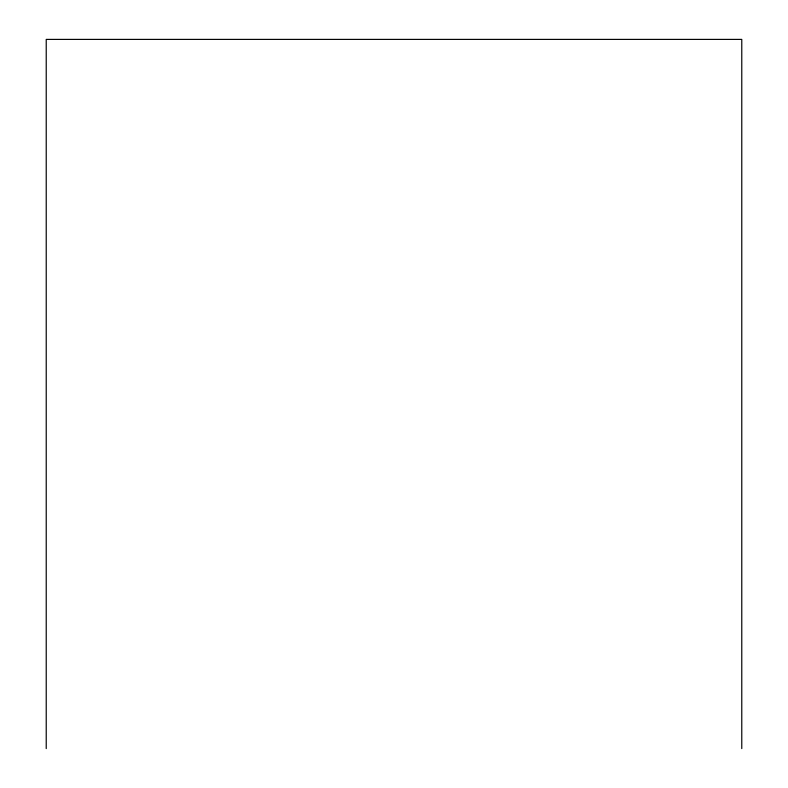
<?xml version="1.0" encoding="UTF-8"?>
<svg xmlns="http://www.w3.org/2000/svg" width="788" height="788" viewBox="0 0 788 788"><rect width="100%" height="100%" fill="white"/><g stroke="black" fill="none" stroke-linecap="round" stroke-linejoin="round"><path stroke-width="1.18" d="M741.774 748.6L741.774 39.4L46.226 39.4L46.226 748.6"/></g></svg>
